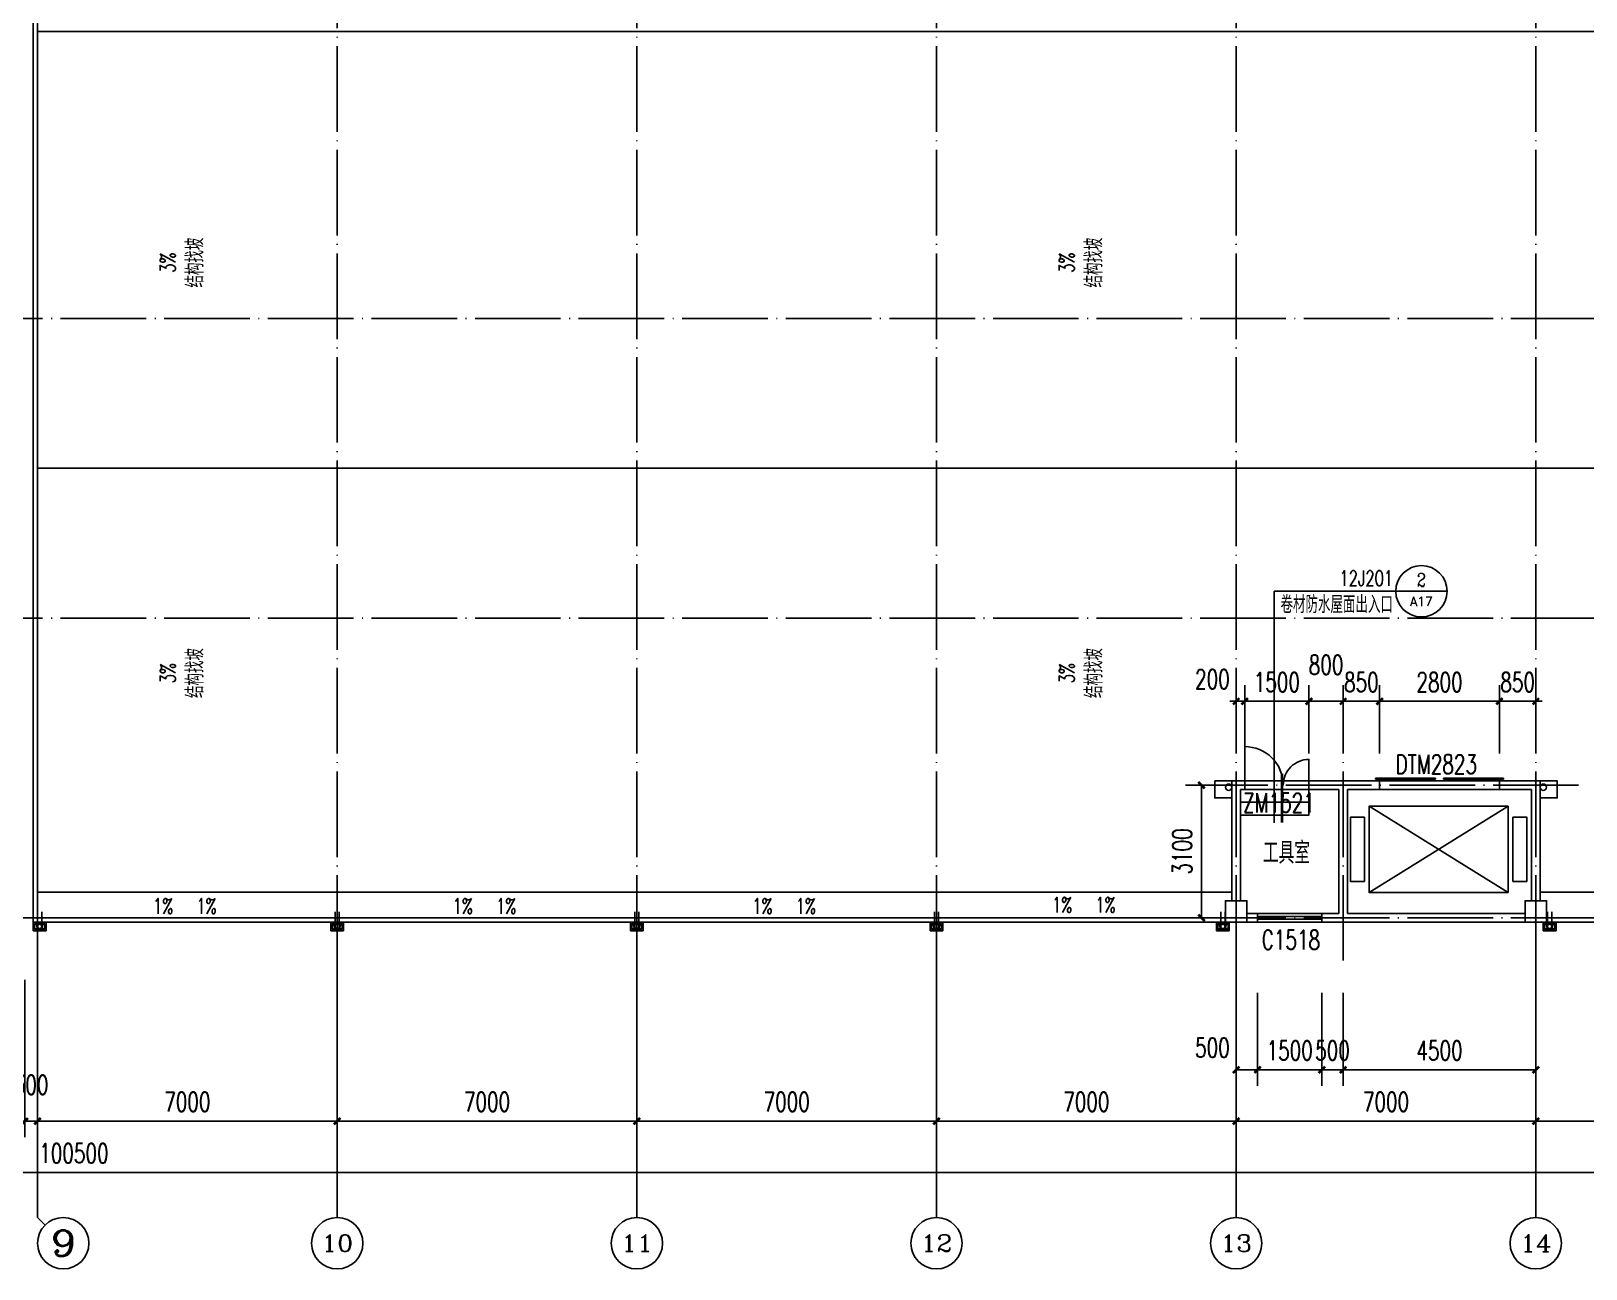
# Model space of a CAD drawing. Extents: x -4747 to 1060961, y -766984 to 396631.
# Drawn here: x 527695 to 564015, y -142628 to -113716 of the extents above; entities that cross this region are included whole.
import ezdxf
from ezdxf.enums import TextEntityAlignment as Align

# ---------------------------------------------------------------- set-up
doc = ezdxf.new("R2010")
doc.units = 0
doc.header["$LTSCALE"] = 1000
doc.header["$MEASUREMENT"] = 0
doc.linetypes.add('DOTE', pattern=[2.42, 2, -0.2, 0.02, -0.2])
doc.layers.get('0').update_dxf_attribs({"linetype": 'CONTINUOUS'})
doc.layers.get('DEFPOINTS').update_dxf_attribs({"linetype": 'CONTINUOUS'})
for name, color, linetype in [('AXIS', 3, 'CONTINUOUS'), ('AXIS_TEXT', 7, 'CONTINUOUS'), ('COLUMN', 9, 'CONTINUOUS'), ('DIM_IDEN', 3, 'CONTINUOUS'), ('DIM_SYMB', 3, 'CONTINUOUS'), ('DOTE', 1, 'DOTE'), ('PUB_DIM', 3, 'CONTINUOUS'), ('PUB_TEXT', 7, 'CONTINUOUS'), ('STAIR', 2, 'CONTINUOUS'), ('WALL', 6, 'CONTINUOUS'), ('WINDOW', 4, 'CONTINUOUS'), ('WINDOW_TEXT', 7, 'CONTINUOUS'), ('屋面', 4, 'CONTINUOUS'), ('雨水管', 2, 'CONTINUOUS')]:
    doc.layers.add(name, color=color, linetype=linetype)
doc.styles.add('_TCH_AXIS', font='COMPLEX', dxfattribs={"bigfont": 'GBCBIG'})
doc.styles.add('_TCH_DIM', font='SIMPLEX', dxfattribs={"bigfont": 'GBCBIG'})
doc.styles.add('_TCH_LABEL', font='COMPLEX', dxfattribs={"bigfont": 'GBCBIG'})
doc.styles.add('_TCH_WINDOW', font='SIMPLEX', dxfattribs={"height": 3.5, "bigfont": 'GBCBIG'})
doc.styles.add('COMPLEX', font='complex_.ttf')
doc.styles.add('DIM_FONT', font='SIMPLEX', dxfattribs={"width": 0.7, "bigfont": 'GBCBIG'})
doc.styles.get("Standard").update_dxf_attribs({"font": 'gbenor.shx', "bigfont": 'gbcbig.shx'})
doc.dimstyles.new('DIMN150', dxfattribs={"dimscale": 1.5, "dimtxt": 300, "dimasz": 100, "dimexe": 250, "dimexo": 300, "dimgap": 150, "dimtad": 1, "dimdec": 0, "dimzin": 0, "dimtxsty": 'DIM_FONT', "dimblk": 'ARCHTICK', "dimcen": 0.09, "dimclrt": 7, "dimazin": 3, "dimtfac": 1, "dimtdec": 0, "dimtix": 1, "dimtmove": 0, "dimatfit": 3, "dimtolj": 1, "dimtzin": 0})

# ---------------------------------------------------------------- blocks, each defined once
blk = doc.blocks.new('A$C53222BD9')
at = {"layer": 'PUB_TEXT'}
for p, q in [((100, 100), (100, 440)), ((200, 100), (200, 440)), ((0, 200), (0, 0)), ((300, 200), (0, 200)), ((0, 0), (300, 0)), ((270, 170), (30, 170)), ((30, 170), (30, 30)), ((30, 170), (107, 125)), ((30, 30), (107, 75)), ((30, 30), (270, 30)), ((193, 125), (270, 170)), ((193, 75), (270, 30)), ((270, 30), (270, 170)), ((300, 0), (300, 200))]:
    blk.add_line(p, q, dxfattribs=at)
blk.add_circle((150, 100), 50, dxfattribs=at)
blk = doc.blocks.new('_ARCHTICK')
at = {"color": 0, "linetype": 'BYBLOCK', "const_width": 0.4}
blk.add_lwpolyline([(-0.5, -0.5), (0.5, 0.5)], dxfattribs=at)
blk = doc.blocks.new('*D187')
at = {"layer": 'DEFPOINTS', "color": 0}
for p in [(556045, -129371), (555845, -131036), (556045, -131036)]:
    blk.add_point(p, dxfattribs=at)
at = {"layer": 'PUB_DIM', "color": 0}
for p, q in [((555845, -130586), (555845, -128996)), ((556045, -130586), (556045, -128996)), ((555845, -129371), (555695, -129371)), ((555845, -129371), (556045, -129371)), ((556045, -129371), (556195, -129371))]:
    blk.add_line(p, q, dxfattribs=at)
at = {"layer": 'PUB_DIM', "color": 0, "xscale": 150, "yscale": 150, "zscale": 150}
blk.add_blockref('_ARCHTICK', (555845, -129371), dxfattribs=at)
at = {"layer": 'PUB_DIM', "color": 0, "xscale": 150, "yscale": 150, "zscale": 150, "rotation": 180}
blk.add_blockref('_ARCHTICK', (556045, -129371), dxfattribs=at)
at = {"layer": 'PUB_DIM', "color": 7, "insert": (555290, -128854), "char_height": 450, "attachment_point": 5, "style": 'DIM_FONT'}
blk.add_mtext('\\A1;200', dxfattribs=at)
blk = doc.blocks.new('*D188')
at = {"layer": 'DEFPOINTS', "color": 0}
for p in [(557545, -129371), (556045, -131036), (557545, -131036)]:
    blk.add_point(p, dxfattribs=at)
at = {"layer": 'PUB_DIM', "color": 0}
for p, q in [((556045, -130586), (556045, -128996)), ((557545, -130586), (557545, -128996)), ((556045, -129371), (557545, -129371))]:
    blk.add_line(p, q, dxfattribs=at)
at = {"layer": 'PUB_DIM', "color": 0, "xscale": 150, "yscale": 150, "zscale": 150, "rotation": 180}
blk.add_blockref('_ARCHTICK', (556045, -129371), dxfattribs=at)
at = {"layer": 'PUB_DIM', "color": 0, "xscale": 150, "yscale": 150, "zscale": 150}
blk.add_blockref('_ARCHTICK', (557545, -129371), dxfattribs=at)
at = {"layer": 'PUB_DIM', "color": 7, "insert": (556795, -128921), "char_height": 450, "attachment_point": 5, "style": 'DIM_FONT'}
blk.add_mtext('\\A1;1500', dxfattribs=at)
blk = doc.blocks.new('*D189')
at = {"layer": 'DEFPOINTS', "color": 0}
for p in [(558345, -129371), (557545, -131036), (558345, -131036)]:
    blk.add_point(p, dxfattribs=at)
at = {"layer": 'PUB_DIM', "color": 0}
for p, q in [((557545, -130586), (557545, -128996)), ((558345, -130586), (558345, -128996)), ((557545, -129371), (558345, -129371))]:
    blk.add_line(p, q, dxfattribs=at)
at = {"layer": 'PUB_DIM', "color": 0, "xscale": 150, "yscale": 150, "zscale": 150, "rotation": 180}
blk.add_blockref('_ARCHTICK', (557545, -129371), dxfattribs=at)
at = {"layer": 'PUB_DIM', "color": 0, "xscale": 150, "yscale": 150, "zscale": 150}
blk.add_blockref('_ARCHTICK', (558345, -129371), dxfattribs=at)
at = {"layer": 'PUB_DIM', "color": 7, "insert": (557945, -128520), "char_height": 450, "attachment_point": 5, "style": 'DIM_FONT'}
blk.add_mtext('\\A1;800', dxfattribs=at)
blk = doc.blocks.new('*D190')
at = {"layer": 'DEFPOINTS', "color": 0}
for p in [(559195, -129371), (558345, -131036), (559195, -131036)]:
    blk.add_point(p, dxfattribs=at)
at = {"layer": 'PUB_DIM', "color": 0}
for p, q in [((558345, -130586), (558345, -128996)), ((559195, -130586), (559195, -128996)), ((558345, -129371), (558195, -129371)), ((558345, -129371), (559195, -129371)), ((559195, -129371), (559345, -129371))]:
    blk.add_line(p, q, dxfattribs=at)
at = {"layer": 'PUB_DIM', "color": 0, "xscale": 150, "yscale": 150, "zscale": 150}
blk.add_blockref('_ARCHTICK', (558345, -129371), dxfattribs=at)
at = {"layer": 'PUB_DIM', "color": 0, "xscale": 150, "yscale": 150, "zscale": 150, "rotation": 180}
blk.add_blockref('_ARCHTICK', (559195, -129371), dxfattribs=at)
at = {"layer": 'PUB_DIM', "color": 7, "insert": (558770, -128921), "char_height": 450, "attachment_point": 5, "style": 'DIM_FONT'}
blk.add_mtext('\\A1;850', dxfattribs=at)
blk = doc.blocks.new('*D191')
at = {"layer": 'DEFPOINTS', "color": 0}
for p in [(561995, -129371), (559195, -131036), (561995, -131036)]:
    blk.add_point(p, dxfattribs=at)
at = {"layer": 'PUB_DIM', "color": 0}
for p, q in [((559195, -130586), (559195, -128996)), ((561995, -130586), (561995, -128996)), ((559195, -129371), (561995, -129371))]:
    blk.add_line(p, q, dxfattribs=at)
at = {"layer": 'PUB_DIM', "color": 0, "xscale": 150, "yscale": 150, "zscale": 150, "rotation": 180}
blk.add_blockref('_ARCHTICK', (559195, -129371), dxfattribs=at)
at = {"layer": 'PUB_DIM', "color": 0, "xscale": 150, "yscale": 150, "zscale": 150}
blk.add_blockref('_ARCHTICK', (561995, -129371), dxfattribs=at)
at = {"layer": 'PUB_DIM', "color": 7, "insert": (560595, -128921), "char_height": 450, "attachment_point": 5, "style": 'DIM_FONT'}
blk.add_mtext('\\A1;2800', dxfattribs=at)
blk = doc.blocks.new('*D192')
at = {"layer": 'DEFPOINTS', "color": 0}
for p in [(562845, -129371), (561995, -131036), (562845, -131036)]:
    blk.add_point(p, dxfattribs=at)
at = {"layer": 'PUB_DIM', "color": 0}
for p, q in [((561995, -130586), (561995, -128996)), ((562845, -130586), (562845, -128996)), ((561995, -129371), (561845, -129371)), ((561995, -129371), (562845, -129371)), ((562845, -129371), (562995, -129371))]:
    blk.add_line(p, q, dxfattribs=at)
at = {"layer": 'PUB_DIM', "color": 0, "xscale": 150, "yscale": 150, "zscale": 150}
blk.add_blockref('_ARCHTICK', (561995, -129371), dxfattribs=at)
at = {"layer": 'PUB_DIM', "color": 0, "xscale": 150, "yscale": 150, "zscale": 150, "rotation": 180}
blk.add_blockref('_ARCHTICK', (562845, -129371), dxfattribs=at)
at = {"layer": 'PUB_DIM', "color": 7, "insert": (562420, -128921), "char_height": 450, "attachment_point": 5, "style": 'DIM_FONT'}
blk.add_mtext('\\A1;850', dxfattribs=at)
blk = doc.blocks.new('*D875')
at = {"layer": 'DEFPOINTS', "color": 0}
for p in [(555036, -131328), (555845, -131328), (555845, -134428)]:
    blk.add_point(p, dxfattribs=at)
at = {"layer": 'PUB_DIM', "color": 0}
for p, q in [((555395, -131328), (554660, -131328)), ((555036, -134428), (555036, -131328)), ((555395, -134428), (554660, -134428))]:
    blk.add_line(p, q, dxfattribs=at)
at = {"layer": 'PUB_DIM', "color": 0, "xscale": 150, "yscale": 150, "zscale": 150}
for p, rotation in [((555036, -131328), 90), ((555036, -134428), 270)]:
    blk.add_blockref('_ARCHTICK', p, dxfattribs=dict(at, rotation=rotation))
at = {"layer": 'PUB_DIM', "color": 7, "insert": (554586, -132878), "char_height": 450, "attachment_point": 5, "rotation": 90, "style": 'DIM_FONT'}
blk.add_mtext('\\A1;3100', dxfattribs=at)
blk = doc.blocks.new('*D876')
at = {"layer": 'DEFPOINTS', "color": 0}
for p in [(558345, -135728), (562845, -135728), (562845, -137978)]:
    blk.add_point(p, dxfattribs=at)
at = {"layer": 'PUB_DIM', "color": 0}
for p, q in [((558345, -136178), (558345, -138353)), ((562845, -136178), (562845, -138353)), ((558345, -137978), (562845, -137978))]:
    blk.add_line(p, q, dxfattribs=at)
at = {"layer": 'PUB_DIM', "color": 0, "xscale": 150, "yscale": 150, "zscale": 150, "rotation": 180}
blk.add_blockref('_ARCHTICK', (558345, -137978), dxfattribs=at)
at = {"layer": 'PUB_DIM', "color": 0, "xscale": 150, "yscale": 150, "zscale": 150}
blk.add_blockref('_ARCHTICK', (562845, -137978), dxfattribs=at)
at = {"layer": 'PUB_DIM', "color": 7, "insert": (560595, -137528), "char_height": 450, "attachment_point": 5, "style": 'DIM_FONT'}
blk.add_mtext('\\A1;4500', dxfattribs=at)
blk = doc.blocks.new('*D877')
at = {"layer": 'DEFPOINTS', "color": 0}
for p in [(557845, -135728), (558345, -135728), (558345, -137978)]:
    blk.add_point(p, dxfattribs=at)
at = {"layer": 'PUB_DIM', "color": 0}
for p, q in [((557845, -136178), (557845, -138353)), ((558345, -136178), (558345, -138353)), ((557845, -137978), (557695, -137978)), ((557845, -137978), (558345, -137978)), ((558345, -137978), (558495, -137978))]:
    blk.add_line(p, q, dxfattribs=at)
at = {"layer": 'PUB_DIM', "color": 0, "xscale": 150, "yscale": 150, "zscale": 150}
blk.add_blockref('_ARCHTICK', (557845, -137978), dxfattribs=at)
at = {"layer": 'PUB_DIM', "color": 0, "xscale": 150, "yscale": 150, "zscale": 150, "rotation": 180}
blk.add_blockref('_ARCHTICK', (558345, -137978), dxfattribs=at)
at = {"layer": 'PUB_DIM', "color": 7, "insert": (558095, -137528), "char_height": 450, "attachment_point": 5, "style": 'DIM_FONT'}
blk.add_mtext('\\A1;500', dxfattribs=at)
blk = doc.blocks.new('*D878')
at = {"layer": 'DEFPOINTS', "color": 0}
for p in [(556345, -135728), (557845, -135728), (557845, -137978)]:
    blk.add_point(p, dxfattribs=at)
at = {"layer": 'PUB_DIM', "color": 0}
for p, q in [((556345, -136178), (556345, -138353)), ((557845, -136178), (557845, -138353)), ((556345, -137978), (557845, -137978))]:
    blk.add_line(p, q, dxfattribs=at)
at = {"layer": 'PUB_DIM', "color": 0, "xscale": 150, "yscale": 150, "zscale": 150, "rotation": 180}
blk.add_blockref('_ARCHTICK', (556345, -137978), dxfattribs=at)
at = {"layer": 'PUB_DIM', "color": 0, "xscale": 150, "yscale": 150, "zscale": 150}
blk.add_blockref('_ARCHTICK', (557845, -137978), dxfattribs=at)
at = {"layer": 'PUB_DIM', "color": 7, "insert": (557095, -137528), "char_height": 450, "attachment_point": 5, "style": 'DIM_FONT'}
blk.add_mtext('\\A1;1500', dxfattribs=at)
blk = doc.blocks.new('*D879')
at = {"layer": 'DEFPOINTS', "color": 0}
for p in [(555845, -135728), (556345, -135728), (556345, -137978)]:
    blk.add_point(p, dxfattribs=at)
at = {"layer": 'PUB_DIM', "color": 0}
for p, q in [((555845, -136178), (555845, -138353)), ((556345, -136178), (556345, -138353)), ((555845, -137978), (556345, -137978))]:
    blk.add_line(p, q, dxfattribs=at)
at = {"layer": 'PUB_DIM', "color": 0, "xscale": 150, "yscale": 150, "zscale": 150, "rotation": 180}
blk.add_blockref('_ARCHTICK', (555845, -137978), dxfattribs=at)
at = {"layer": 'PUB_DIM', "color": 0, "xscale": 150, "yscale": 150, "zscale": 150}
blk.add_blockref('_ARCHTICK', (556345, -137978), dxfattribs=at)
at = {"layer": 'PUB_DIM', "color": 7, "insert": (555290, -137461), "char_height": 450, "attachment_point": 5, "style": 'DIM_FONT'}
blk.add_mtext('\\A1;500', dxfattribs=at)
blk = doc.blocks.new('*D1083')
at = {"layer": 'AXIS', "color": 0}
for p, q in [((527545, -135878), (527545, -139553)), ((527845, -135878), (527845, -139553)), ((527545, -139178), (527395, -139178)), ((527545, -139178), (527845, -139178)), ((527845, -139178), (527995, -139178))]:
    blk.add_line(p, q, dxfattribs=at)
at = {"layer": 'DEFPOINTS', "color": 0}
for p in [(527545, -135428), (527845, -135428), (527845, -139178)]:
    blk.add_point(p, dxfattribs=at)
at = {"layer": 'AXIS', "color": 0, "xscale": 150, "yscale": 150, "zscale": 150}
blk.add_blockref('_ARCHTICK', (527545, -139178), dxfattribs=at)
at = {"layer": 'AXIS', "color": 0, "xscale": 150, "yscale": 150, "zscale": 150, "rotation": 180}
blk.add_blockref('_ARCHTICK', (527845, -139178), dxfattribs=at)
at = {"layer": 'AXIS', "color": 7, "insert": (527695, -138327), "char_height": 450, "attachment_point": 5, "style": 'DIM_FONT'}
blk.add_mtext('\\A1;300', dxfattribs=at)
blk = doc.blocks.new('*D1084')
at = {"layer": 'AXIS', "color": 0}
for p, q in [((527845, -135878), (527845, -139553)), ((534845, -135878), (534845, -139553)), ((527845, -139178), (534845, -139178))]:
    blk.add_line(p, q, dxfattribs=at)
at = {"layer": 'DEFPOINTS', "color": 0}
for p in [(527845, -135428), (534845, -135428), (534845, -139178)]:
    blk.add_point(p, dxfattribs=at)
at = {"layer": 'AXIS', "color": 0, "xscale": 150, "yscale": 150, "zscale": 150, "rotation": 180}
blk.add_blockref('_ARCHTICK', (527845, -139178), dxfattribs=at)
at = {"layer": 'AXIS', "color": 0, "xscale": 150, "yscale": 150, "zscale": 150}
blk.add_blockref('_ARCHTICK', (534845, -139178), dxfattribs=at)
at = {"layer": 'AXIS', "color": 7, "insert": (531345, -138728), "char_height": 450, "attachment_point": 5, "style": 'DIM_FONT'}
blk.add_mtext('\\A1;7000', dxfattribs=at)
blk = doc.blocks.new('*D1085')
at = {"layer": 'AXIS', "color": 0}
for p, q in [((534845, -135878), (534845, -139553)), ((541845, -135878), (541845, -139553)), ((534845, -139178), (541845, -139178))]:
    blk.add_line(p, q, dxfattribs=at)
at = {"layer": 'DEFPOINTS', "color": 0}
for p in [(534845, -135428), (541845, -135428), (541845, -139178)]:
    blk.add_point(p, dxfattribs=at)
at = {"layer": 'AXIS', "color": 0, "xscale": 150, "yscale": 150, "zscale": 150, "rotation": 180}
blk.add_blockref('_ARCHTICK', (534845, -139178), dxfattribs=at)
at = {"layer": 'AXIS', "color": 0, "xscale": 150, "yscale": 150, "zscale": 150}
blk.add_blockref('_ARCHTICK', (541845, -139178), dxfattribs=at)
at = {"layer": 'AXIS', "color": 7, "insert": (538345, -138728), "char_height": 450, "attachment_point": 5, "style": 'DIM_FONT'}
blk.add_mtext('\\A1;7000', dxfattribs=at)
blk = doc.blocks.new('*D1086')
at = {"layer": 'AXIS', "color": 0}
for p, q in [((541845, -135878), (541845, -139553)), ((548845, -135878), (548845, -139553)), ((541845, -139178), (548845, -139178))]:
    blk.add_line(p, q, dxfattribs=at)
at = {"layer": 'DEFPOINTS', "color": 0}
for p in [(541845, -135428), (548845, -135428), (548845, -139178)]:
    blk.add_point(p, dxfattribs=at)
at = {"layer": 'AXIS', "color": 0, "xscale": 150, "yscale": 150, "zscale": 150, "rotation": 180}
blk.add_blockref('_ARCHTICK', (541845, -139178), dxfattribs=at)
at = {"layer": 'AXIS', "color": 0, "xscale": 150, "yscale": 150, "zscale": 150}
blk.add_blockref('_ARCHTICK', (548845, -139178), dxfattribs=at)
at = {"layer": 'AXIS', "color": 7, "insert": (545345, -138728), "char_height": 450, "attachment_point": 5, "style": 'DIM_FONT'}
blk.add_mtext('\\A1;7000', dxfattribs=at)
blk = doc.blocks.new('*D1087')
at = {"layer": 'AXIS', "color": 0}
for p, q in [((548845, -135878), (548845, -139553)), ((555845, -135878), (555845, -139553)), ((548845, -139178), (555845, -139178))]:
    blk.add_line(p, q, dxfattribs=at)
at = {"layer": 'DEFPOINTS', "color": 0}
for p in [(548845, -135428), (555845, -135428), (555845, -139178)]:
    blk.add_point(p, dxfattribs=at)
at = {"layer": 'AXIS', "color": 0, "xscale": 150, "yscale": 150, "zscale": 150, "rotation": 180}
blk.add_blockref('_ARCHTICK', (548845, -139178), dxfattribs=at)
at = {"layer": 'AXIS', "color": 0, "xscale": 150, "yscale": 150, "zscale": 150}
blk.add_blockref('_ARCHTICK', (555845, -139178), dxfattribs=at)
at = {"layer": 'AXIS', "color": 7, "insert": (552345, -138728), "char_height": 450, "attachment_point": 5, "style": 'DIM_FONT'}
blk.add_mtext('\\A1;7000', dxfattribs=at)
blk = doc.blocks.new('*D1088')
at = {"layer": 'AXIS', "color": 0}
for p, q in [((555845, -135878), (555845, -139553)), ((562845, -135878), (562845, -139553)), ((555845, -139178), (562845, -139178))]:
    blk.add_line(p, q, dxfattribs=at)
at = {"layer": 'DEFPOINTS', "color": 0}
for p in [(555845, -135428), (562845, -135428), (562845, -139178)]:
    blk.add_point(p, dxfattribs=at)
at = {"layer": 'AXIS', "color": 0, "xscale": 150, "yscale": 150, "zscale": 150, "rotation": 180}
blk.add_blockref('_ARCHTICK', (555845, -139178), dxfattribs=at)
at = {"layer": 'AXIS', "color": 0, "xscale": 150, "yscale": 150, "zscale": 150}
blk.add_blockref('_ARCHTICK', (562845, -139178), dxfattribs=at)
at = {"layer": 'AXIS', "color": 7, "insert": (559345, -138728), "char_height": 450, "attachment_point": 5, "style": 'DIM_FONT'}
blk.add_mtext('\\A1;7000', dxfattribs=at)
blk = doc.blocks.new('*D1089')
at = {"layer": 'AXIS', "color": 0}
for p, q in [((562845, -135878), (562845, -139553)), ((569845, -135878), (569845, -139553)), ((562845, -139178), (569845, -139178))]:
    blk.add_line(p, q, dxfattribs=at)
at = {"layer": 'DEFPOINTS', "color": 0}
for p in [(562845, -135428), (569845, -135428), (569845, -139178)]:
    blk.add_point(p, dxfattribs=at)
at = {"layer": 'AXIS', "color": 0, "xscale": 150, "yscale": 150, "zscale": 150, "rotation": 180}
blk.add_blockref('_ARCHTICK', (562845, -139178), dxfattribs=at)
at = {"layer": 'AXIS', "color": 0, "xscale": 150, "yscale": 150, "zscale": 150}
blk.add_blockref('_ARCHTICK', (569845, -139178), dxfattribs=at)
at = {"layer": 'AXIS', "color": 7, "insert": (566345, -138728), "char_height": 450, "attachment_point": 5, "style": 'DIM_FONT'}
blk.add_mtext('\\A1;7000', dxfattribs=at)
blk = doc.blocks.new('*D1092')
at = {"layer": 'AXIS', "color": 0}
for p, q in [((478445, -136178), (478445, -140753)), ((578945, -136178), (578945, -140753)), ((478445, -140378), (578945, -140378))]:
    blk.add_line(p, q, dxfattribs=at)
at = {"layer": 'DEFPOINTS', "color": 0}
for p in [(478445, -135728), (578945, -135728), (578945, -140378)]:
    blk.add_point(p, dxfattribs=at)
at = {"layer": 'AXIS', "color": 0, "xscale": 150, "yscale": 150, "zscale": 150, "rotation": 180}
blk.add_blockref('_ARCHTICK', (478445, -140378), dxfattribs=at)
at = {"layer": 'AXIS', "color": 0, "xscale": 150, "yscale": 150, "zscale": 150}
blk.add_blockref('_ARCHTICK', (578945, -140378), dxfattribs=at)
at = {"layer": 'AXIS', "color": 7, "insert": (528695, -139928), "char_height": 450, "attachment_point": 5, "style": 'DIM_FONT'}
blk.add_mtext('\\A1;100500', dxfattribs=at)
blk = doc.blocks.new('_FZHK')
blk.add_lwpolyline([(-0.5, -0.5), (0.5, -0.5), (0.5, 0.5), (-0.5, 0.5)], close=True)
blk = doc.blocks.new('_AXISO')
blk.add_circle((0, 0), 0.5)
at = {"layer": 'AXIS_TEXT', "style": 'COMPLEX', "width": 1.041667}
blk.add_attdef('A', text='', height=0.56, dxfattribs=at).set_placement((-0.25, -0.28), (0.25, -0.28), align=Align.FIT)
blk = doc.blocks.new('$WINLIB2D$00000001')
at = {"color": 0}
for points in [[(-0.5, 0.5), (-0.5, -0.5)], [(-0.5, 0.5), (0.5, 0.5)], [(0.5, -0.5), (0.5, 0.5)], [(0.5, 0.167), (-0.5, 0.167)], [(0.5, -0.167), (-0.5, -0.167)], [(-0.5, -0.5), (0.5, -0.5)]]:
    blk.add_lwpolyline(points, dxfattribs=at)
blk = doc.blocks.new('$DORLIB2D$00000127')
at = {"color": 0, "linetype": 'CONTINUOUS'}
for p, q in [((-0.033, 0.795, -93.75), (-0.533, 0.795, -93.75)), ((-0.533, 0.795, -93.75), (-0.533, 0.69, -93.75)), ((-0.033, 0.795, -93.75), (-0.033, 0.69, -93.75)), ((0.033, 0.795, -93.75), (0.033, 0.69, -93.75)), ((0.533, 0.795, -93.75), (0.033, 0.795, -93.75)), ((0.533, 0.795, -93.75), (0.533, 0.69, -93.75)), ((-0.033, 0.69, -93.75), (-0.533, 0.69, -93.75)), ((0.533, 0.69, -93.75), (0.033, 0.69, -93.75)), ((0.5, 0.5, -93.75), (-0.5, 0.5, -93.75))]:
    blk.add_line(p, q, dxfattribs=at)

msp = doc.modelspace()

# ---------------------------------------------------------------- linework, layer by layer
at = {"layer": 'AXIS'}
for p, q in [((527844.9, -135428.4), (527844.9, -141428.4)), ((534844.9, -135428.4), (534844.9, -141428.4)), ((541844.9, -135428.4), (541844.9, -141428.4)), ((548844.9, -135428.4), (548844.9, -141428.4)), ((555844.9, -135428.4), (555844.9, -141428.4)), ((562844.9, -135428.4), (562844.9, -141428.4)), ((528020.7, -141604.2), (527844.9, -141428.4))]:
    msp.add_line(p, q, dxfattribs=at)
at = {"layer": 'DIM_IDEN'}
for p, q in [((556735, -126801.1), (559572, -126801.1)), ((556735, -132208.5), (556735, -126801.1)), ((560772, -126801.1), (559572, -126801.1))]:
    msp.add_line(p, q, dxfattribs=at)
at = {"layer": 'DIM_IDEN', "const_width": 60}
msp.add_lwpolyline([(556915, -132208.5), (556915, -131061.6)], dxfattribs=at)
at = {"layer": 'DIM_IDEN'}
msp.add_circle((560172, -126801.1), 600, dxfattribs=at)
at = {"layer": 'DIM_SYMB', "linetype": 'BYBLOCK'}
for points in [[(531192, -121649, 0, 0, 0), (531192, -116980.1, 96, 0, 0), (531192, -116620.1, 0, 0, 0)], [(552192, -121649, 0, 0, 0), (552192, -116980.1, 96, 0, 0), (552192, -116620.1, 0, 0, 0)], [(531192, -126207.9, 0, 0, 0), (531192, -130876.8, 96, 0, 0), (531192, -131236.8, 0, 0, 0)], [(552192, -126207.9, 0, 0, 0), (552192, -130876.8, 96, 0, 0), (552192, -131236.8, 0, 0, 0)], [(530415.1, -134154, 0, 0, 0), (529592.5, -134154, 96, 0, 0), (529232.5, -134154, 0, 0, 0)], [(532088.8, -134154, 0, 0, 0), (532911.5, -134154, 96, 0, 0), (533271.5, -134154, 0, 0, 0)], [(537415.1, -134154, 0, 0, 0), (536592.5, -134154, 96, 0, 0), (536232.5, -134154, 0, 0, 0)], [(539088.8, -134154, 0, 0, 0), (539911.5, -134154, 96, 0, 0), (540271.5, -134154, 0, 0, 0)], [(544415.1, -134154, 0, 0, 0), (543592.5, -134154, 96, 0, 0), (543232.5, -134154, 0, 0, 0)], [(546088.8, -134154, 0, 0, 0), (546911.5, -134154, 96, 0, 0), (547271.5, -134154, 0, 0, 0)], [(551415.1, -134127.5, 0, 0, 0), (550592.5, -134127.5, 96, 0, 0), (550232.5, -134127.5, 0, 0, 0)], [(553088.8, -134127.5, 0, 0, 0), (553911.5, -134127.5, 96, 0, 0), (554271.5, -134127.5, 0, 0, 0)]]:
    msp.add_lwpolyline(points, format="xyseb", dxfattribs=at)
at = {"layer": 'DOTE'}
for p, q in [((527844.9, -135428.4), (527844.9, -91428.4)), ((534844.9, -135428.4), (534844.9, -91428.4)), ((541844.9, -135428.4), (541844.9, -91428.4)), ((548844.9, -135428.4), (548844.9, -91428.4)), ((555844.9, -135428.4), (555844.9, -91428.4)), ((562844.9, -135428.4), (562844.9, -91428.4)), ((475144.9, -120428.4), (579844.9, -120428.4)), ((475144.9, -127428.4), (579844.9, -127428.4)), ((558344.9, -135428.4), (558344.9, -130328.4)), ((563844.9, -131328.4), (554844.9, -131328.4)), ((475144.9, -134428.4), (579844.9, -134428.4))]:
    msp.add_line(p, q, dxfattribs=at)
at = {"layer": 'STAIR'}
for points in [[(557544.9, -131428.4), (557544.9, -131728.4), (555944.9, -131728.4), (555944.9, -131428.4)], [(557544.9, -131728.4), (557544.9, -132028.4), (555944.9, -132028.4), (555944.9, -131728.4)], [(558950.7, -131820), (562200.2, -133834.8)], [(562200.2, -131820), (558950.7, -133834.8)]]:
    msp.add_lwpolyline(points, dxfattribs=at)
for points in [[(562200.2, -131820), (558950.7, -131820), (558950.7, -133834.8), (562200.2, -133834.8)], [(558840.5, -132078.8), (558840.5, -133576), (558514.1, -133576), (558514.1, -132078.8)], [(562310.3, -132078.8), (562310.3, -133576), (562636.8, -133576), (562636.8, -132078.8)]]:
    msp.add_lwpolyline(points, close=True, dxfattribs=at)
at = {"layer": 'WALL'}
for p, q in [((555744.9, -134028.4), (555744.9, -131228.4)), ((556044.9, -131228.4), (555744.9, -131228.4)), ((555944.9, -134028.4), (555944.9, -131428.4)), ((555944.9, -131428.4), (556044.9, -131428.4)), ((556044.9, -131428.4), (556044.9, -131228.4)), ((558344.9, -131228.4), (557544.9, -131228.4)), ((557544.9, -131228.4), (557544.9, -131428.4)), ((557544.9, -131428.4), (558244.9, -131428.4)), ((558244.9, -134328.4), (558244.9, -131428.4)), ((559194.9, -131228.4), (558344.9, -131228.4)), ((558444.9, -131428.4), (559194.9, -131428.4)), ((558444.9, -134328.4), (558444.9, -131428.4)), ((559194.9, -131428.4), (559194.9, -131228.4)), ((562944.9, -131228.4), (561994.9, -131228.4)), ((561994.9, -131228.4), (561994.9, -131428.4)), ((561994.9, -131428.4), (562744.9, -131428.4)), ((562744.9, -131428.4), (562744.9, -134028.4)), ((562944.9, -131228.4), (562944.9, -134028.4)), ((556344.9, -134328.4), (556094.9, -134328.4)), ((556344.9, -134528.4), (556344.9, -134328.4)), ((558244.9, -134328.4), (557844.9, -134328.4)), ((557844.9, -134328.4), (557844.9, -134528.4)), ((562594.9, -134328.4), (558444.9, -134328.4)), ((556094.9, -134528.4), (556344.9, -134528.4)), ((557844.9, -134528.4), (558344.9, -134528.4)), ((562594.9, -134528.4), (558344.9, -134528.4))]:
    msp.add_line(p, q, dxfattribs=at)
at = {"layer": 'WINDOW'}
for p, q in [((556044.9, -131228.4), (557544.9, -131228.4)), ((556044.9, -131428.4), (557544.9, -131428.4)), ((559194.9, -131428.4), (561994.9, -131428.4))]:
    msp.add_line(p, q, dxfattribs=at)
at = {"layer": 'WINDOW', "extrusion": (1.22465e-16, -7.4988e-33, -1)}
msp.add_lwpolyline([(-557544.9, -131328.4), (-557544.9, -130728.4, -0.4142136), (-556944.9, -131328.4, -0.4142136), (-556044.9, -130428.4), (-556044.9, -131328.4)], format="xyb", dxfattribs=at)
at = {"layer": '屋面'}
for points in [[(527744.9, -92328.4), (527744.9, -134528.4)], [(527744.9, -134528.4), (576944.9, -134528.4), (576944.9, -92328.4), (527744.9, -92328.4)], [(563094.9, -134428.4), (576844.9, -134428.4), (576844.9, -92428.4), (527744.9, -92428.4)], [(527844.9, -92328.4), (527844.9, -134528.4)], [(527844.9, -113728.4), (576844.9, -113728.4)], [(576844.9, -123928.4), (527844.9, -123928.4)], [(527844.9, -133828.4), (555744.9, -133828.4)], [(562944.9, -133828.4), (576844.9, -133828.4)], [(527744.9, -134428.4), (555594.9, -134428.4)]]:
    msp.add_lwpolyline(points, dxfattribs=at)
at = {"layer": '雨水管'}
for points in [[(555344.9, -131228.4), (555744.9, -131228.4), (555744.9, -131628.4), (555344.9, -131628.4), (555344.9, -131228.4)], [(562944.9, -131228.4), (563344.9, -131228.4), (563344.9, -131628.4), (562944.9, -131628.4), (562944.9, -131228.4)]]:
    msp.add_lwpolyline(points, dxfattribs=at)
for centre in [(555669.9, -131378.4), (563019.9, -131378.4), (527894.9, -134603.4), (534844.9, -134603.4), (541844.9, -134603.4), (548844.9, -134603.4), (555534.5, -134603.4), (563167, -134603.4)]:
    msp.add_circle(centre, 75, dxfattribs=at)

# ---------------------------------------------------------------- block references
at = {"layer": 'AXIS'}
ref = msp.add_blockref('_AXISO', (528444.9, -142028.4), dxfattribs=dict(at, xscale=1200, yscale=1200, zscale=1200))
ref.add_attrib('A', '9', dxfattribs={"layer": 'AXIS_TEXT', "height": 612, "style": '_TCH_AXIS', "width": 1.410273}).set_placement((528157.2, -142334.4), (528732.6, -142334.4), align=Align.FIT)
ref = msp.add_blockref('_AXISO', (534844.9, -142028.4), dxfattribs=dict(at, xscale=1200, yscale=1200, zscale=1200))
ref.add_attrib('A', '10', dxfattribs={"layer": 'AXIS_TEXT', "height": 394.42, "style": '_TCH_AXIS', "width": 1.361643}).set_placement((534474.1, -142225.7), (535215.7, -142225.7), align=Align.FIT)
ref = msp.add_blockref('_AXISO', (541844.9, -142028.4), dxfattribs=dict(at, xscale=1200, yscale=1200, zscale=1200))
ref.add_attrib('A', '11', dxfattribs={"layer": 'AXIS_TEXT', "height": 394.42, "style": '_TCH_AXIS', "width": 1.645319}).set_placement((541474.1, -142225.7), (542215.7, -142225.7), align=Align.FIT)
ref = msp.add_blockref('_AXISO', (548844.9, -142028.4), dxfattribs=dict(at, xscale=1200, yscale=1200, zscale=1200))
ref.add_attrib('A', '12', dxfattribs={"layer": 'AXIS_TEXT', "height": 394.42, "style": '_TCH_AXIS', "width": 1.361643}).set_placement((548474.1, -142225.7), (549215.7, -142225.7), align=Align.FIT)
ref = msp.add_blockref('_AXISO', (555844.9, -142028.4), dxfattribs=dict(at, xscale=1200, yscale=1200, zscale=1200))
ref.add_attrib('A', '13', dxfattribs={"layer": 'AXIS_TEXT', "height": 394.42, "style": '_TCH_AXIS', "width": 1.361643}).set_placement((555474.1, -142225.7), (556215.7, -142225.7), align=Align.FIT)
ref = msp.add_blockref('_AXISO', (562844.9, -142028.4), dxfattribs=dict(at, xscale=1200, yscale=1200, zscale=1200))
ref.add_attrib('A', '14', dxfattribs={"layer": 'AXIS_TEXT', "height": 400.97, "style": '_TCH_AXIS', "width": 1.247038}).set_placement((562475.9, -142228.9), (563214, -142228.9), align=Align.FIT)
at = {"layer": 'COLUMN', "xscale": 500, "yscale": 500, "zscale": 500}
for p in [(555844.9, -134278.4), (562844.9, -134278.4)]:
    msp.add_blockref('_FZHK', p, dxfattribs=at)
at = {"layer": 'WINDOW'}
ref = msp.add_blockref('$DORLIB2D$00000127', (560594.9, -131328.4), dxfattribs=dict(at, xscale=-2800, yscale=200, zscale=-2800, rotation=1.44518976579087e-11))
ref.add_attrib('A', 'DTM2823', (559567.4, -131064.2), dxfattribs={"layer": 'WINDOW_TEXT', "height": 446.25, "style": '_TCH_WINDOW', "width": 0.705882})
ref = msp.add_blockref('$WINLIB2D$00000001', (557094.9, -134428.4), dxfattribs=dict(at, xscale=1500, yscale=-200, zscale=1500, rotation=180.0000000000087))
ref.add_attrib('A', 'C1518', (556442.4, -135164.1), dxfattribs={"layer": 'WINDOW_TEXT', "height": 446.25, "style": '_TCH_WINDOW', "width": 0.705882})
at = {"layer": '雨水管'}
for p in [(527744.9, -134728.4), (534694.9, -134728.4), (541694.9, -134728.4), (548694.9, -134728.4), (555384.5, -134728.4), (563017, -134728.4)]:
    msp.add_blockref('A$C53222BD9', p, dxfattribs=at)

# ---------------------------------------------------------------- texts
at = {"layer": 'PUB_TEXT', "linetype": 'BYBLOCK', "style": '_TCH_DIM'}
for p in [(531723.1, -119706.4), (552723.1, -119706.4), (531723.1, -129294.3), (552723.1, -129294.3)]:
    msp.add_text('结构找坡', height=405.11, rotation=90, dxfattribs=at).set_placement(p)
at = {"layer": 'PUB_TEXT', "linetype": 'BYBLOCK', "style": '_TCH_DIM', "width": 0.705882}
for p in [(531066, -119362.5), (552066, -119362.5), (531066, -128950.4), (552066, -128950.4)]:
    msp.add_text('3%%%', height=357, rotation=90, dxfattribs=at).set_placement(p)
at = {"layer": 'PUB_TEXT', "style": '_TCH_LABEL', "width": 0.705882}
msp.add_text('12J201', height=357, dxfattribs=at).set_placement((558258, -126675.1))
at = {"layer": 'PUB_TEXT', "style": '_TCH_LABEL'}
for s, height, p, p2 in [('2', 313.2, (560067.6, -126690), (560276.4, -126690)), ('A17', 222.1, (559907.6, -127149.8), (560436.4, -127149.8))]:
    msp.add_text(s, height=height, dxfattribs=at).set_placement(p, p2, align=Align.FIT)
msp.add_text('卷材防水屋面出入口', height=405.11, dxfattribs=at).set_placement((556881.3, -127311.4))
at = {"layer": 'PUB_TEXT'}
msp.add_text('工具室', height=508.64, dxfattribs=at).set_placement((556470.7, -133163.3))
at = {"layer": 'PUB_TEXT', "linetype": 'BYBLOCK', "style": '_TCH_DIM', "width": 0.705882}
for p in [(530541.1, -134332.5), (531554.8, -134332.5), (537541.1, -134332.5), (538554.8, -134332.5), (544541.1, -134332.5), (545554.8, -134332.5), (551541.1, -134306), (552554.8, -134306)]:
    msp.add_text('1%%%', height=357, dxfattribs=at).set_placement(p)
at = {"layer": 'WINDOW_TEXT', "style": '_TCH_WINDOW', "width": 0.705882}
msp.add_text('ZM1521', height=446.25, dxfattribs=at).set_placement((556007.4, -131964.1))

# ---------------------------------------------------------------- dimensions: what is measured, and where the dimension line sits
at = {"layer": 'AXIS'}
dim = msp.add_linear_dim(base=(527844.9, -139178.4), p1=(527544.9, -135428.4), p2=(527844.9, -135428.4), angle=0, dimstyle='DIMN150', dxfattribs=at)
dim.commit()
dim.dimension.update_dxf_attribs({"geometry": '*D1083', "text_midpoint": (527694.9, -138327.2), "dimtype": 129})
for p1, p2, distance, picture, middle in [((527844.9, -135428.4), (534844.9, -135428.4), -3750, '*D1084', (531344.9, -138728.4)), ((534844.9, -135428.4), (541844.9, -135428.4), -3750, '*D1085', (538344.9, -138728.4)), ((541844.9, -135428.4), (548844.9, -135428.4), -3750, '*D1086', (545344.9, -138728.4)), ((548844.9, -135428.4), (555844.9, -135428.4), -3750, '*D1087', (552344.9, -138728.4)), ((555844.9, -135428.4), (562844.9, -135428.4), -3750, '*D1088', (559344.9, -138728.4)), ((562844.9, -135428.4), (569844.9, -135428.4), -3750, '*D1089', (566344.9, -138728.4)), ((478444.9, -135728.4), (578944.9, -135728.4), -4650, '*D1092', (528694.9, -139928.4))]:
    dim = msp.add_aligned_dim(p1=p1, p2=p2, distance=distance, dimstyle='DIMN150', dxfattribs=at)
    dim.commit()
    dim.dimension.update_dxf_attribs({"geometry": picture, "text_midpoint": middle})
at = {"layer": 'PUB_DIM'}
for base, p1, p2, picture, middle in [((556044.9, -129371.1), (555844.9, -131035.8), (556044.9, -131035.8), '*D187', (555289.9, -128853.6)), ((558344.9, -129371.1), (557544.9, -131035.8), (558344.9, -131035.8), '*D189', (557944.9, -128519.9)), ((556344.9, -137978.4), (555844.9, -135728.4), (556344.9, -135728.4), '*D879', (555289.9, -137460.9))]:
    dim = msp.add_linear_dim(base=base, p1=p1, p2=p2, angle=0, dimstyle='DIMN150', dxfattribs=at)
    dim.commit()
    dim.dimension.update_dxf_attribs({"geometry": picture, "text_midpoint": middle, "dimtype": 129})
for p1, p2, distance, picture, middle in [((556044.9, -131035.8), (557544.9, -131035.8), 1664.7, '*D188', (556794.9, -128921.1)), ((558344.9, -131035.8), (559194.9, -131035.8), 1664.7, '*D190', (558769.9, -128921.1)), ((559194.9, -131035.8), (561994.9, -131035.8), 1664.7, '*D191', (560594.9, -128921.1)), ((561994.9, -131035.8), (562844.9, -131035.8), 1664.7, '*D192', (562419.9, -128921.1)), ((555844.9, -134428.4), (555844.9, -131328.4), 809.4, '*D875', (554585.5, -132878.4)), ((556344.9, -135728.4), (557844.9, -135728.4), -2250, '*D878', (557094.9, -137528.4)), ((557844.9, -135728.4), (558344.9, -135728.4), -2250, '*D877', (558094.9, -137528.4)), ((558344.9, -135728.4), (562844.9, -135728.4), -2250, '*D876', (560594.9, -137528.4))]:
    dim = msp.add_aligned_dim(p1=p1, p2=p2, distance=distance, dimstyle='DIMN150', dxfattribs=at)
    dim.commit()
    dim.dimension.update_dxf_attribs({"geometry": picture, "text_midpoint": middle})

doc.saveas('drawing.dxf')
